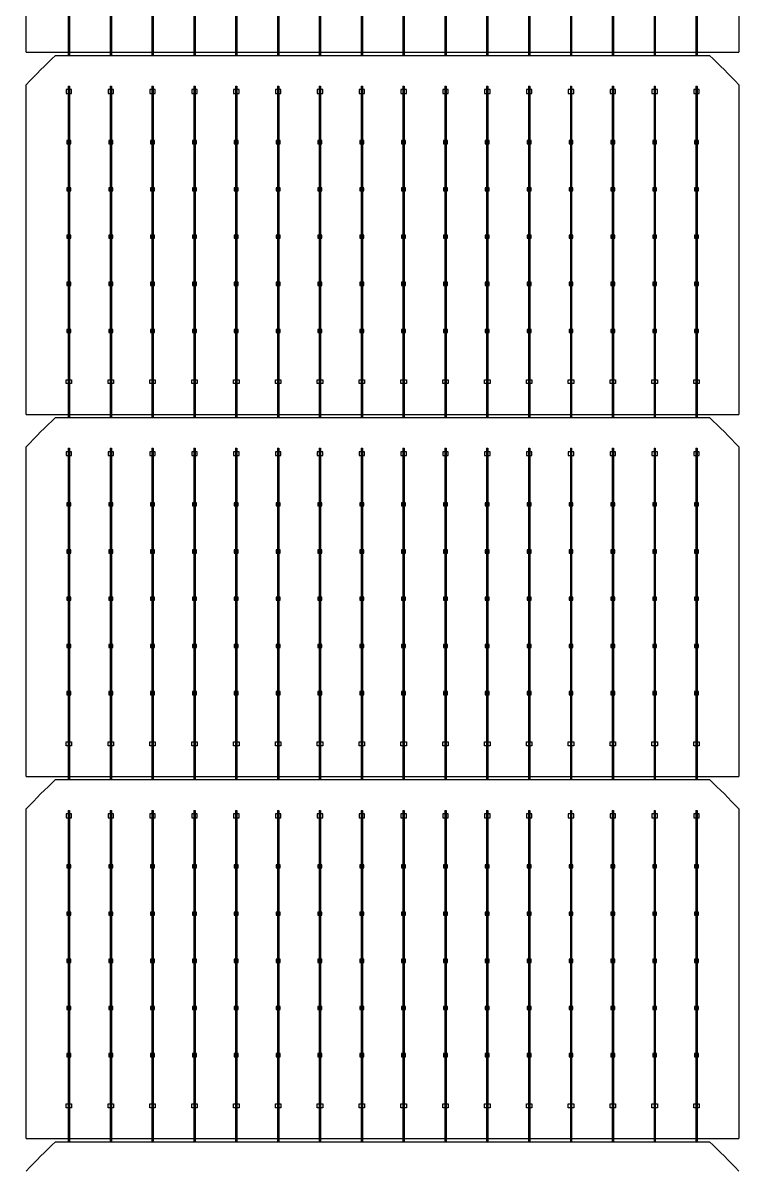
# Model space of a CAD drawing. Header units: millimetres. Extents: x 10297564 to 11610295, y -9287743 to -8409454.
# Drawn here: x 10669964 to 10671439, y -9205814 to -9203458 of the extents above; entities that cross this region are included whole.
import ezdxf

# ---------------------------------------------------------------- set-up
doc = ezdxf.new("R2010")
doc.units = ezdxf.units.MM
doc.header["$LTSCALE"] = 100
doc.layers.add('TEXTLINE', color=1, linetype='Continuous')

# ---------------------------------------------------------------- blocks, each defined once
blk = doc.blocks.new('635W')
for p, q in [((10686473.86, -10025969.14), (10686473.86, -10026053.94)), ((10686474.18, -10025969.14), (10686474.18, -10026053.94)), ((10686484.56, -10025969.14), (10686484.56, -10026053.94)), ((10686484.88, -10025969.14), (10686484.88, -10026053.94)), ((10686495.26, -10025969.14), (10686495.26, -10026053.94)), ((10686495.58, -10025969.14), (10686495.58, -10026053.94)), ((10686505.96, -10025969.14), (10686505.96, -10026053.94)), ((10686506.28, -10025969.14), (10686506.28, -10026053.94)), ((10686516.66, -10025969.14), (10686516.66, -10026053.94)), ((10686516.98, -10025969.14), (10686516.98, -10026053.94)), ((10686527.36, -10025969.14), (10686527.36, -10026053.94)), ((10686527.68, -10025969.14), (10686527.68, -10026053.94)), ((10686538.06, -10025969.14), (10686538.06, -10026053.94)), ((10686538.38, -10025969.14), (10686538.38, -10026053.94)), ((10686548.76, -10025969.14), (10686548.76, -10026053.94)), ((10686549.08, -10025969.14), (10686549.08, -10026053.94)), ((10686559.46, -10025969.14), (10686559.46, -10026053.94)), ((10686559.78, -10025969.14), (10686559.78, -10026053.94)), ((10686570.16, -10025969.14), (10686570.16, -10026053.94)), ((10686570.48, -10025969.14), (10686570.48, -10026053.94)), ((10686580.86, -10025969.14), (10686580.86, -10026053.94)), ((10686581.18, -10025969.14), (10686581.18, -10026053.94)), ((10686591.56, -10025969.14), (10686591.56, -10026053.94)), ((10686591.88, -10025969.14), (10686591.88, -10026053.94)), ((10686602.26, -10025969.14), (10686602.26, -10026053.94)), ((10686602.58, -10025969.14), (10686602.58, -10026053.94)), ((10686612.96, -10025969.14), (10686612.96, -10026053.94)), ((10686613.28, -10025969.14), (10686613.28, -10026053.94)), ((10686623.66, -10025969.14), (10686623.66, -10026053.94)), ((10686623.98, -10025969.14), (10686623.98, -10026053.94)), ((10686634.36, -10025969.14), (10686634.36, -10026053.94)), ((10686634.68, -10025969.14), (10686634.68, -10026053.94)), ((10686463.12, -10026053.14), (10686645.32, -10026053.14)), ((10686473.86, -10026061.81), (10686473.86, -10026146.62)), ((10686474.18, -10026061.81), (10686474.18, -10026146.62)), ((10686484.56, -10026061.81), (10686484.56, -10026146.62)), ((10686484.88, -10026061.81), (10686484.88, -10026146.62)), ((10686495.26, -10026061.81), (10686495.26, -10026146.62)), ((10686495.58, -10026061.81), (10686495.58, -10026146.62)), ((10686505.96, -10026061.81), (10686505.96, -10026146.62)), ((10686506.28, -10026061.81), (10686506.28, -10026146.62)), ((10686516.66, -10026061.81), (10686516.66, -10026146.62)), ((10686516.98, -10026061.81), (10686516.98, -10026146.62)), ((10686527.36, -10026061.81), (10686527.36, -10026146.62)), ((10686527.68, -10026061.81), (10686527.68, -10026146.62)), ((10686538.06, -10026061.81), (10686538.06, -10026146.62)), ((10686538.38, -10026061.81), (10686538.38, -10026146.62)), ((10686548.76, -10026061.81), (10686548.76, -10026146.62)), ((10686549.08, -10026061.81), (10686549.08, -10026146.62)), ((10686559.46, -10026061.81), (10686559.46, -10026146.62)), ((10686559.78, -10026061.81), (10686559.78, -10026146.62)), ((10686570.16, -10026061.81), (10686570.16, -10026146.62)), ((10686570.48, -10026061.81), (10686570.48, -10026146.62)), ((10686580.86, -10026061.81), (10686580.86, -10026146.62)), ((10686581.18, -10026061.81), (10686581.18, -10026146.62)), ((10686591.56, -10026061.81), (10686591.56, -10026146.62)), ((10686591.88, -10026061.81), (10686591.88, -10026146.62)), ((10686602.26, -10026061.81), (10686602.26, -10026146.62)), ((10686602.58, -10026061.81), (10686602.58, -10026146.62)), ((10686612.96, -10026061.81), (10686612.96, -10026146.62)), ((10686613.28, -10026061.81), (10686613.28, -10026146.62)), ((10686623.66, -10026061.81), (10686623.66, -10026146.62)), ((10686623.98, -10026061.81), (10686623.98, -10026146.62)), ((10686634.36, -10026061.81), (10686634.36, -10026146.62)), ((10686634.68, -10026061.81), (10686634.68, -10026146.62)), ((10686463.12, -10026145.81), (10686645.32, -10026145.81)), ((10686473.86, -10026154.49), (10686473.86, -10026239.29)), ((10686474.18, -10026154.49), (10686474.18, -10026239.29)), ((10686484.56, -10026154.49), (10686484.56, -10026239.29)), ((10686484.88, -10026154.49), (10686484.88, -10026239.29)), ((10686495.26, -10026154.49), (10686495.26, -10026239.29)), ((10686495.58, -10026154.49), (10686495.58, -10026239.29)), ((10686505.96, -10026154.49), (10686505.96, -10026239.29)), ((10686506.28, -10026154.49), (10686506.28, -10026239.29)), ((10686516.66, -10026154.49), (10686516.66, -10026239.29)), ((10686516.98, -10026154.49), (10686516.98, -10026239.29)), ((10686527.36, -10026154.49), (10686527.36, -10026239.29)), ((10686527.68, -10026154.49), (10686527.68, -10026239.29)), ((10686538.06, -10026154.49), (10686538.06, -10026239.29)), ((10686538.38, -10026154.49), (10686538.38, -10026239.29)), ((10686548.76, -10026154.49), (10686548.76, -10026239.29)), ((10686549.08, -10026154.49), (10686549.08, -10026239.29)), ((10686559.46, -10026154.49), (10686559.46, -10026239.29)), ((10686559.78, -10026154.49), (10686559.78, -10026239.29)), ((10686570.16, -10026154.49), (10686570.16, -10026239.29)), ((10686570.48, -10026154.49), (10686570.48, -10026239.29)), ((10686580.86, -10026154.49), (10686580.86, -10026239.29)), ((10686581.18, -10026154.49), (10686581.18, -10026239.29)), ((10686591.56, -10026154.49), (10686591.56, -10026239.29)), ((10686591.88, -10026154.49), (10686591.88, -10026239.29)), ((10686602.26, -10026154.49), (10686602.26, -10026239.29)), ((10686602.58, -10026154.49), (10686602.58, -10026239.29)), ((10686612.96, -10026154.49), (10686612.96, -10026239.29)), ((10686613.28, -10026154.49), (10686613.28, -10026239.29)), ((10686623.66, -10026154.49), (10686623.66, -10026239.29)), ((10686623.98, -10026154.49), (10686623.98, -10026239.29)), ((10686634.36, -10026154.49), (10686634.36, -10026239.29)), ((10686634.68, -10026154.49), (10686634.68, -10026239.29)), ((10686463.12, -10026238.49), (10686645.32, -10026238.49)), ((10686473.86, -10026247.16), (10686473.86, -10026331.97)), ((10686474.18, -10026247.16), (10686474.18, -10026331.97)), ((10686484.56, -10026247.16), (10686484.56, -10026331.97)), ((10686484.88, -10026247.16), (10686484.88, -10026331.97)), ((10686495.26, -10026247.16), (10686495.26, -10026331.97)), ((10686495.58, -10026247.16), (10686495.58, -10026331.97)), ((10686505.96, -10026247.16), (10686505.96, -10026331.97)), ((10686506.28, -10026247.16), (10686506.28, -10026331.97)), ((10686516.66, -10026247.16), (10686516.66, -10026331.97)), ((10686516.98, -10026247.16), (10686516.98, -10026331.97)), ((10686527.36, -10026247.16), (10686527.36, -10026331.97)), ((10686527.68, -10026247.16), (10686527.68, -10026331.97)), ((10686538.06, -10026247.16), (10686538.06, -10026331.97)), ((10686538.38, -10026247.16), (10686538.38, -10026331.97)), ((10686548.76, -10026247.16), (10686548.76, -10026331.97)), ((10686549.08, -10026247.16), (10686549.08, -10026331.97)), ((10686559.46, -10026247.16), (10686559.46, -10026331.97)), ((10686559.78, -10026247.16), (10686559.78, -10026331.97)), ((10686570.16, -10026247.16), (10686570.16, -10026331.97)), ((10686570.48, -10026247.16), (10686570.48, -10026331.97)), ((10686580.86, -10026247.16), (10686580.86, -10026331.97)), ((10686581.18, -10026247.16), (10686581.18, -10026331.97)), ((10686591.56, -10026247.16), (10686591.56, -10026331.97)), ((10686591.88, -10026247.16), (10686591.88, -10026331.97)), ((10686602.26, -10026247.16), (10686602.26, -10026331.97)), ((10686602.58, -10026247.16), (10686602.58, -10026331.97)), ((10686612.96, -10026247.16), (10686612.96, -10026331.97)), ((10686613.28, -10026247.16), (10686613.28, -10026331.97)), ((10686623.66, -10026247.16), (10686623.66, -10026331.97)), ((10686623.98, -10026247.16), (10686623.98, -10026331.97)), ((10686634.36, -10026247.16), (10686634.36, -10026331.97)), ((10686634.68, -10026247.16), (10686634.68, -10026331.97)), ((10686463.12, -10026331.16), (10686645.32, -10026331.16))]:
    blk.add_line(p, q)
for points in [[(10686463.12, -10026053.14), (10686463.12, -10025968.77)], [(10686645.32, -10025968.77), (10686645.32, -10026053.14)], [(10686470.63, -10026053.94), (10686637.82, -10026053.94)], [(10686463.12, -10026145.81), (10686463.12, -10026061.44)], [(10686473.86, -10026061.81), (10686474.18, -10026061.81)], [(10686484.56, -10026061.81), (10686484.88, -10026061.81)], [(10686495.26, -10026061.81), (10686495.58, -10026061.81)], [(10686505.96, -10026061.81), (10686506.28, -10026061.81)], [(10686516.66, -10026061.81), (10686516.98, -10026061.81)], [(10686527.36, -10026061.81), (10686527.68, -10026061.81)], [(10686538.06, -10026061.81), (10686538.38, -10026061.81)], [(10686548.76, -10026061.81), (10686549.08, -10026061.81)], [(10686559.46, -10026061.81), (10686559.78, -10026061.81)], [(10686570.16, -10026061.81), (10686570.48, -10026061.81)], [(10686580.86, -10026061.81), (10686581.18, -10026061.81)], [(10686591.56, -10026061.81), (10686591.88, -10026061.81)], [(10686602.26, -10026061.81), (10686602.58, -10026061.81)], [(10686612.96, -10026061.81), (10686613.28, -10026061.81)], [(10686623.66, -10026061.81), (10686623.98, -10026061.81)], [(10686634.36, -10026061.81), (10686634.68, -10026061.81)], [(10686645.32, -10026061.44), (10686645.32, -10026145.81)], [(10686470.63, -10026146.61), (10686637.82, -10026146.61)], [(10686463.12, -10026238.49), (10686463.12, -10026154.12)], [(10686473.86, -10026154.49), (10686474.18, -10026154.49)], [(10686484.56, -10026154.49), (10686484.88, -10026154.49)], [(10686495.26, -10026154.49), (10686495.58, -10026154.49)], [(10686505.96, -10026154.49), (10686506.28, -10026154.49)], [(10686516.66, -10026154.49), (10686516.98, -10026154.49)], [(10686527.36, -10026154.49), (10686527.68, -10026154.49)], [(10686538.06, -10026154.49), (10686538.38, -10026154.49)], [(10686548.76, -10026154.49), (10686549.08, -10026154.49)], [(10686559.46, -10026154.49), (10686559.78, -10026154.49)], [(10686570.16, -10026154.49), (10686570.48, -10026154.49)], [(10686580.86, -10026154.49), (10686581.18, -10026154.49)], [(10686591.56, -10026154.49), (10686591.88, -10026154.49)], [(10686602.26, -10026154.49), (10686602.58, -10026154.49)], [(10686612.96, -10026154.49), (10686613.28, -10026154.49)], [(10686623.66, -10026154.49), (10686623.98, -10026154.49)], [(10686634.36, -10026154.49), (10686634.68, -10026154.49)], [(10686645.32, -10026154.12), (10686645.32, -10026238.49)], [(10686470.63, -10026239.29), (10686637.82, -10026239.29)], [(10686463.12, -10026331.16), (10686463.12, -10026246.79)], [(10686473.86, -10026247.16), (10686474.18, -10026247.16)], [(10686484.56, -10026247.16), (10686484.88, -10026247.16)], [(10686495.26, -10026247.16), (10686495.58, -10026247.16)], [(10686505.96, -10026247.16), (10686506.28, -10026247.16)], [(10686516.66, -10026247.16), (10686516.98, -10026247.16)], [(10686527.36, -10026247.16), (10686527.68, -10026247.16)], [(10686538.06, -10026247.16), (10686538.38, -10026247.16)], [(10686548.76, -10026247.16), (10686549.08, -10026247.16)], [(10686559.46, -10026247.16), (10686559.78, -10026247.16)], [(10686570.16, -10026247.16), (10686570.48, -10026247.16)], [(10686580.86, -10026247.16), (10686581.18, -10026247.16)], [(10686591.56, -10026247.16), (10686591.88, -10026247.16)], [(10686602.26, -10026247.16), (10686602.58, -10026247.16)], [(10686612.96, -10026247.16), (10686613.28, -10026247.16)], [(10686623.66, -10026247.16), (10686623.98, -10026247.16)], [(10686634.36, -10026247.16), (10686634.68, -10026247.16)], [(10686645.32, -10026246.79), (10686645.32, -10026331.16)], [(10686470.63, -10026331.96), (10686637.82, -10026331.96)]]:
    blk.add_lwpolyline(points)
for points in [[(10686474.72, -10026063.68), (10686474.72, -10026062.68), (10686473.32, -10026062.68), (10686473.32, -10026063.68)], [(10686485.42, -10026063.68), (10686485.42, -10026062.68), (10686484.02, -10026062.68), (10686484.02, -10026063.68)], [(10686496.12, -10026063.68), (10686496.12, -10026062.68), (10686494.72, -10026062.68), (10686494.72, -10026063.68)], [(10686506.82, -10026063.68), (10686506.82, -10026062.68), (10686505.42, -10026062.68), (10686505.42, -10026063.68)], [(10686517.52, -10026063.68), (10686517.52, -10026062.68), (10686516.12, -10026062.68), (10686516.12, -10026063.68)], [(10686528.22, -10026063.68), (10686528.22, -10026062.68), (10686526.82, -10026062.68), (10686526.82, -10026063.68)], [(10686538.92, -10026063.68), (10686538.92, -10026062.68), (10686537.52, -10026062.68), (10686537.52, -10026063.68)], [(10686549.62, -10026063.68), (10686549.62, -10026062.68), (10686548.22, -10026062.68), (10686548.22, -10026063.68)], [(10686560.32, -10026063.68), (10686560.32, -10026062.68), (10686558.92, -10026062.68), (10686558.92, -10026063.68)], [(10686571.02, -10026063.68), (10686571.02, -10026062.68), (10686569.62, -10026062.68), (10686569.62, -10026063.68)], [(10686581.72, -10026063.68), (10686581.72, -10026062.68), (10686580.32, -10026062.68), (10686580.32, -10026063.68)], [(10686592.42, -10026063.68), (10686592.42, -10026062.68), (10686591.02, -10026062.68), (10686591.02, -10026063.68)], [(10686603.12, -10026063.68), (10686603.12, -10026062.68), (10686601.72, -10026062.68), (10686601.72, -10026063.68)], [(10686613.82, -10026063.68), (10686613.82, -10026062.68), (10686612.42, -10026062.68), (10686612.42, -10026063.68)], [(10686624.52, -10026063.68), (10686624.52, -10026062.68), (10686623.12, -10026062.68), (10686623.12, -10026063.68)], [(10686635.22, -10026063.68), (10686635.22, -10026062.68), (10686633.82, -10026062.68), (10686633.82, -10026063.68)], [(10686473.52, -10026076.55), (10686474.52, -10026076.55), (10686474.52, -10026075.75), (10686473.52, -10026075.75)], [(10686484.22, -10026076.55), (10686485.22, -10026076.55), (10686485.22, -10026075.75), (10686484.22, -10026075.75)], [(10686494.92, -10026076.55), (10686495.92, -10026076.55), (10686495.92, -10026075.75), (10686494.92, -10026075.75)], [(10686505.62, -10026076.55), (10686506.62, -10026076.55), (10686506.62, -10026075.75), (10686505.62, -10026075.75)], [(10686516.32, -10026076.55), (10686517.32, -10026076.55), (10686517.32, -10026075.75), (10686516.32, -10026075.75)], [(10686527.02, -10026076.55), (10686528.02, -10026076.55), (10686528.02, -10026075.75), (10686527.02, -10026075.75)], [(10686537.72, -10026076.55), (10686538.72, -10026076.55), (10686538.72, -10026075.75), (10686537.72, -10026075.75)], [(10686548.42, -10026076.55), (10686549.42, -10026076.55), (10686549.42, -10026075.75), (10686548.42, -10026075.75)], [(10686559.12, -10026076.55), (10686560.12, -10026076.55), (10686560.12, -10026075.75), (10686559.12, -10026075.75)], [(10686569.82, -10026076.55), (10686570.82, -10026076.55), (10686570.82, -10026075.75), (10686569.82, -10026075.75)], [(10686580.52, -10026076.55), (10686581.52, -10026076.55), (10686581.52, -10026075.75), (10686580.52, -10026075.75)], [(10686591.22, -10026076.55), (10686592.22, -10026076.55), (10686592.22, -10026075.75), (10686591.22, -10026075.75)], [(10686601.92, -10026076.55), (10686602.92, -10026076.55), (10686602.92, -10026075.75), (10686601.92, -10026075.75)], [(10686612.62, -10026076.55), (10686613.62, -10026076.55), (10686613.62, -10026075.75), (10686612.62, -10026075.75)], [(10686623.32, -10026076.55), (10686624.32, -10026076.55), (10686624.32, -10026075.75), (10686623.32, -10026075.75)], [(10686634.02, -10026076.55), (10686635.02, -10026076.55), (10686635.02, -10026075.75), (10686634.02, -10026075.75)], [(10686473.52, -10026088.63), (10686474.52, -10026088.63), (10686474.52, -10026087.83), (10686473.52, -10026087.83)], [(10686484.22, -10026088.63), (10686485.22, -10026088.63), (10686485.22, -10026087.83), (10686484.22, -10026087.83)], [(10686494.92, -10026088.63), (10686495.92, -10026088.63), (10686495.92, -10026087.83), (10686494.92, -10026087.83)], [(10686505.62, -10026088.63), (10686506.62, -10026088.63), (10686506.62, -10026087.83), (10686505.62, -10026087.83)], [(10686516.32, -10026088.63), (10686517.32, -10026088.63), (10686517.32, -10026087.83), (10686516.32, -10026087.83)], [(10686527.02, -10026088.63), (10686528.02, -10026088.63), (10686528.02, -10026087.83), (10686527.02, -10026087.83)], [(10686537.72, -10026088.63), (10686538.72, -10026088.63), (10686538.72, -10026087.83), (10686537.72, -10026087.83)], [(10686548.42, -10026088.63), (10686549.42, -10026088.63), (10686549.42, -10026087.83), (10686548.42, -10026087.83)], [(10686559.12, -10026088.63), (10686560.12, -10026088.63), (10686560.12, -10026087.83), (10686559.12, -10026087.83)], [(10686569.82, -10026088.63), (10686570.82, -10026088.63), (10686570.82, -10026087.83), (10686569.82, -10026087.83)], [(10686580.52, -10026088.63), (10686581.52, -10026088.63), (10686581.52, -10026087.83), (10686580.52, -10026087.83)], [(10686591.22, -10026088.63), (10686592.22, -10026088.63), (10686592.22, -10026087.83), (10686591.22, -10026087.83)], [(10686601.92, -10026088.63), (10686602.92, -10026088.63), (10686602.92, -10026087.83), (10686601.92, -10026087.83)], [(10686612.62, -10026088.63), (10686613.62, -10026088.63), (10686613.62, -10026087.83), (10686612.62, -10026087.83)], [(10686623.32, -10026088.63), (10686624.32, -10026088.63), (10686624.32, -10026087.83), (10686623.32, -10026087.83)], [(10686634.02, -10026088.63), (10686635.02, -10026088.63), (10686635.02, -10026087.83), (10686634.02, -10026087.83)], [(10686473.52, -10026100.71), (10686474.52, -10026100.71), (10686474.52, -10026099.91), (10686473.52, -10026099.91)], [(10686484.22, -10026100.71), (10686485.22, -10026100.71), (10686485.22, -10026099.91), (10686484.22, -10026099.91)], [(10686494.92, -10026100.71), (10686495.92, -10026100.71), (10686495.92, -10026099.91), (10686494.92, -10026099.91)], [(10686505.62, -10026100.71), (10686506.62, -10026100.71), (10686506.62, -10026099.91), (10686505.62, -10026099.91)], [(10686516.32, -10026100.71), (10686517.32, -10026100.71), (10686517.32, -10026099.91), (10686516.32, -10026099.91)], [(10686527.02, -10026100.71), (10686528.02, -10026100.71), (10686528.02, -10026099.91), (10686527.02, -10026099.91)], [(10686537.72, -10026100.71), (10686538.72, -10026100.71), (10686538.72, -10026099.91), (10686537.72, -10026099.91)], [(10686548.42, -10026100.71), (10686549.42, -10026100.71), (10686549.42, -10026099.91), (10686548.42, -10026099.91)], [(10686559.12, -10026100.71), (10686560.12, -10026100.71), (10686560.12, -10026099.91), (10686559.12, -10026099.91)], [(10686569.82, -10026100.71), (10686570.82, -10026100.71), (10686570.82, -10026099.91), (10686569.82, -10026099.91)], [(10686580.52, -10026100.71), (10686581.52, -10026100.71), (10686581.52, -10026099.91), (10686580.52, -10026099.91)], [(10686591.22, -10026100.71), (10686592.22, -10026100.71), (10686592.22, -10026099.91), (10686591.22, -10026099.91)], [(10686601.92, -10026100.71), (10686602.92, -10026100.71), (10686602.92, -10026099.91), (10686601.92, -10026099.91)], [(10686612.62, -10026100.71), (10686613.62, -10026100.71), (10686613.62, -10026099.91), (10686612.62, -10026099.91)], [(10686623.32, -10026100.71), (10686624.32, -10026100.71), (10686624.32, -10026099.91), (10686623.32, -10026099.91)], [(10686634.02, -10026100.71), (10686635.02, -10026100.71), (10686635.02, -10026099.91), (10686634.02, -10026099.91)], [(10686473.52, -10026112.79), (10686474.52, -10026112.79), (10686474.52, -10026111.99), (10686473.52, -10026111.99)], [(10686484.22, -10026112.79), (10686485.22, -10026112.79), (10686485.22, -10026111.99), (10686484.22, -10026111.99)], [(10686494.92, -10026112.79), (10686495.92, -10026112.79), (10686495.92, -10026111.99), (10686494.92, -10026111.99)], [(10686505.62, -10026112.79), (10686506.62, -10026112.79), (10686506.62, -10026111.99), (10686505.62, -10026111.99)], [(10686516.32, -10026112.79), (10686517.32, -10026112.79), (10686517.32, -10026111.99), (10686516.32, -10026111.99)], [(10686527.02, -10026112.79), (10686528.02, -10026112.79), (10686528.02, -10026111.99), (10686527.02, -10026111.99)], [(10686537.72, -10026112.79), (10686538.72, -10026112.79), (10686538.72, -10026111.99), (10686537.72, -10026111.99)], [(10686548.42, -10026112.79), (10686549.42, -10026112.79), (10686549.42, -10026111.99), (10686548.42, -10026111.99)], [(10686559.12, -10026112.79), (10686560.12, -10026112.79), (10686560.12, -10026111.99), (10686559.12, -10026111.99)], [(10686569.82, -10026112.79), (10686570.82, -10026112.79), (10686570.82, -10026111.99), (10686569.82, -10026111.99)], [(10686580.52, -10026112.79), (10686581.52, -10026112.79), (10686581.52, -10026111.99), (10686580.52, -10026111.99)], [(10686591.22, -10026112.79), (10686592.22, -10026112.79), (10686592.22, -10026111.99), (10686591.22, -10026111.99)], [(10686601.92, -10026112.79), (10686602.92, -10026112.79), (10686602.92, -10026111.99), (10686601.92, -10026111.99)], [(10686612.62, -10026112.79), (10686613.62, -10026112.79), (10686613.62, -10026111.99), (10686612.62, -10026111.99)], [(10686623.32, -10026112.79), (10686624.32, -10026112.79), (10686624.32, -10026111.99), (10686623.32, -10026111.99)], [(10686634.02, -10026112.79), (10686635.02, -10026112.79), (10686635.02, -10026111.99), (10686634.02, -10026111.99)], [(10686473.52, -10026124.87), (10686474.52, -10026124.87), (10686474.52, -10026124.07), (10686473.52, -10026124.07)], [(10686484.22, -10026124.87), (10686485.22, -10026124.87), (10686485.22, -10026124.07), (10686484.22, -10026124.07)], [(10686494.92, -10026124.87), (10686495.92, -10026124.87), (10686495.92, -10026124.07), (10686494.92, -10026124.07)], [(10686505.62, -10026124.87), (10686506.62, -10026124.87), (10686506.62, -10026124.07), (10686505.62, -10026124.07)], [(10686516.32, -10026124.87), (10686517.32, -10026124.87), (10686517.32, -10026124.07), (10686516.32, -10026124.07)], [(10686527.02, -10026124.87), (10686528.02, -10026124.87), (10686528.02, -10026124.07), (10686527.02, -10026124.07)], [(10686537.72, -10026124.87), (10686538.72, -10026124.87), (10686538.72, -10026124.07), (10686537.72, -10026124.07)], [(10686548.42, -10026124.87), (10686549.42, -10026124.87), (10686549.42, -10026124.07), (10686548.42, -10026124.07)], [(10686559.12, -10026124.87), (10686560.12, -10026124.87), (10686560.12, -10026124.07), (10686559.12, -10026124.07)], [(10686569.82, -10026124.87), (10686570.82, -10026124.87), (10686570.82, -10026124.07), (10686569.82, -10026124.07)], [(10686580.52, -10026124.87), (10686581.52, -10026124.87), (10686581.52, -10026124.07), (10686580.52, -10026124.07)], [(10686591.22, -10026124.87), (10686592.22, -10026124.87), (10686592.22, -10026124.07), (10686591.22, -10026124.07)], [(10686601.92, -10026124.87), (10686602.92, -10026124.87), (10686602.92, -10026124.07), (10686601.92, -10026124.07)], [(10686612.62, -10026124.87), (10686613.62, -10026124.87), (10686613.62, -10026124.07), (10686612.62, -10026124.07)], [(10686623.32, -10026124.87), (10686624.32, -10026124.87), (10686624.32, -10026124.07), (10686623.32, -10026124.07)], [(10686634.02, -10026124.87), (10686635.02, -10026124.87), (10686635.02, -10026124.07), (10686634.02, -10026124.07)], [(10686474.72, -10026136.94), (10686474.72, -10026137.94), (10686473.32, -10026137.94), (10686473.32, -10026136.94)], [(10686485.42, -10026136.94), (10686485.42, -10026137.94), (10686484.02, -10026137.94), (10686484.02, -10026136.94)], [(10686496.12, -10026136.94), (10686496.12, -10026137.94), (10686494.72, -10026137.94), (10686494.72, -10026136.94)], [(10686506.82, -10026136.94), (10686506.82, -10026137.94), (10686505.42, -10026137.94), (10686505.42, -10026136.94)], [(10686517.52, -10026136.94), (10686517.52, -10026137.94), (10686516.12, -10026137.94), (10686516.12, -10026136.94)], [(10686528.22, -10026136.94), (10686528.22, -10026137.94), (10686526.82, -10026137.94), (10686526.82, -10026136.94)], [(10686538.92, -10026136.94), (10686538.92, -10026137.94), (10686537.52, -10026137.94), (10686537.52, -10026136.94)], [(10686549.62, -10026136.94), (10686549.62, -10026137.94), (10686548.22, -10026137.94), (10686548.22, -10026136.94)], [(10686560.32, -10026136.94), (10686560.32, -10026137.94), (10686558.92, -10026137.94), (10686558.92, -10026136.94)], [(10686571.02, -10026136.94), (10686571.02, -10026137.94), (10686569.62, -10026137.94), (10686569.62, -10026136.94)], [(10686581.72, -10026136.94), (10686581.72, -10026137.94), (10686580.32, -10026137.94), (10686580.32, -10026136.94)], [(10686592.42, -10026136.94), (10686592.42, -10026137.94), (10686591.02, -10026137.94), (10686591.02, -10026136.94)], [(10686603.12, -10026136.94), (10686603.12, -10026137.94), (10686601.72, -10026137.94), (10686601.72, -10026136.94)], [(10686613.82, -10026136.94), (10686613.82, -10026137.94), (10686612.42, -10026137.94), (10686612.42, -10026136.94)], [(10686624.52, -10026136.94), (10686624.52, -10026137.94), (10686623.12, -10026137.94), (10686623.12, -10026136.94)], [(10686635.22, -10026136.94), (10686635.22, -10026137.94), (10686633.82, -10026137.94), (10686633.82, -10026136.94)], [(10686474.72, -10026156.36), (10686474.72, -10026155.36), (10686473.32, -10026155.36), (10686473.32, -10026156.36)], [(10686485.42, -10026156.36), (10686485.42, -10026155.36), (10686484.02, -10026155.36), (10686484.02, -10026156.36)], [(10686496.12, -10026156.36), (10686496.12, -10026155.36), (10686494.72, -10026155.36), (10686494.72, -10026156.36)], [(10686506.82, -10026156.36), (10686506.82, -10026155.36), (10686505.42, -10026155.36), (10686505.42, -10026156.36)], [(10686517.52, -10026156.36), (10686517.52, -10026155.36), (10686516.12, -10026155.36), (10686516.12, -10026156.36)], [(10686528.22, -10026156.36), (10686528.22, -10026155.36), (10686526.82, -10026155.36), (10686526.82, -10026156.36)], [(10686538.92, -10026156.36), (10686538.92, -10026155.36), (10686537.52, -10026155.36), (10686537.52, -10026156.36)], [(10686549.62, -10026156.36), (10686549.62, -10026155.36), (10686548.22, -10026155.36), (10686548.22, -10026156.36)], [(10686560.32, -10026156.36), (10686560.32, -10026155.36), (10686558.92, -10026155.36), (10686558.92, -10026156.36)], [(10686571.02, -10026156.36), (10686571.02, -10026155.36), (10686569.62, -10026155.36), (10686569.62, -10026156.36)], [(10686581.72, -10026156.36), (10686581.72, -10026155.36), (10686580.32, -10026155.36), (10686580.32, -10026156.36)], [(10686592.42, -10026156.36), (10686592.42, -10026155.36), (10686591.02, -10026155.36), (10686591.02, -10026156.36)], [(10686603.12, -10026156.36), (10686603.12, -10026155.36), (10686601.72, -10026155.36), (10686601.72, -10026156.36)], [(10686613.82, -10026156.36), (10686613.82, -10026155.36), (10686612.42, -10026155.36), (10686612.42, -10026156.36)], [(10686624.52, -10026156.36), (10686624.52, -10026155.36), (10686623.12, -10026155.36), (10686623.12, -10026156.36)], [(10686635.22, -10026156.36), (10686635.22, -10026155.36), (10686633.82, -10026155.36), (10686633.82, -10026156.36)], [(10686473.52, -10026169.23), (10686474.52, -10026169.23), (10686474.52, -10026168.43), (10686473.52, -10026168.43)], [(10686484.22, -10026169.23), (10686485.22, -10026169.23), (10686485.22, -10026168.43), (10686484.22, -10026168.43)], [(10686494.92, -10026169.23), (10686495.92, -10026169.23), (10686495.92, -10026168.43), (10686494.92, -10026168.43)], [(10686505.62, -10026169.23), (10686506.62, -10026169.23), (10686506.62, -10026168.43), (10686505.62, -10026168.43)], [(10686516.32, -10026169.23), (10686517.32, -10026169.23), (10686517.32, -10026168.43), (10686516.32, -10026168.43)], [(10686527.02, -10026169.23), (10686528.02, -10026169.23), (10686528.02, -10026168.43), (10686527.02, -10026168.43)], [(10686537.72, -10026169.23), (10686538.72, -10026169.23), (10686538.72, -10026168.43), (10686537.72, -10026168.43)], [(10686548.42, -10026169.23), (10686549.42, -10026169.23), (10686549.42, -10026168.43), (10686548.42, -10026168.43)], [(10686559.12, -10026169.23), (10686560.12, -10026169.23), (10686560.12, -10026168.43), (10686559.12, -10026168.43)], [(10686569.82, -10026169.23), (10686570.82, -10026169.23), (10686570.82, -10026168.43), (10686569.82, -10026168.43)], [(10686580.52, -10026169.23), (10686581.52, -10026169.23), (10686581.52, -10026168.43), (10686580.52, -10026168.43)], [(10686591.22, -10026169.23), (10686592.22, -10026169.23), (10686592.22, -10026168.43), (10686591.22, -10026168.43)], [(10686601.92, -10026169.23), (10686602.92, -10026169.23), (10686602.92, -10026168.43), (10686601.92, -10026168.43)], [(10686612.62, -10026169.23), (10686613.62, -10026169.23), (10686613.62, -10026168.43), (10686612.62, -10026168.43)], [(10686623.32, -10026169.23), (10686624.32, -10026169.23), (10686624.32, -10026168.43), (10686623.32, -10026168.43)], [(10686634.02, -10026169.23), (10686635.02, -10026169.23), (10686635.02, -10026168.43), (10686634.02, -10026168.43)], [(10686473.52, -10026181.31), (10686474.52, -10026181.31), (10686474.52, -10026180.51), (10686473.52, -10026180.51)], [(10686484.22, -10026181.31), (10686485.22, -10026181.31), (10686485.22, -10026180.51), (10686484.22, -10026180.51)], [(10686494.92, -10026181.31), (10686495.92, -10026181.31), (10686495.92, -10026180.51), (10686494.92, -10026180.51)], [(10686505.62, -10026181.31), (10686506.62, -10026181.31), (10686506.62, -10026180.51), (10686505.62, -10026180.51)], [(10686516.32, -10026181.31), (10686517.32, -10026181.31), (10686517.32, -10026180.51), (10686516.32, -10026180.51)], [(10686527.02, -10026181.31), (10686528.02, -10026181.31), (10686528.02, -10026180.51), (10686527.02, -10026180.51)], [(10686537.72, -10026181.31), (10686538.72, -10026181.31), (10686538.72, -10026180.51), (10686537.72, -10026180.51)], [(10686548.42, -10026181.31), (10686549.42, -10026181.31), (10686549.42, -10026180.51), (10686548.42, -10026180.51)], [(10686559.12, -10026181.31), (10686560.12, -10026181.31), (10686560.12, -10026180.51), (10686559.12, -10026180.51)], [(10686569.82, -10026181.31), (10686570.82, -10026181.31), (10686570.82, -10026180.51), (10686569.82, -10026180.51)], [(10686580.52, -10026181.31), (10686581.52, -10026181.31), (10686581.52, -10026180.51), (10686580.52, -10026180.51)], [(10686591.22, -10026181.31), (10686592.22, -10026181.31), (10686592.22, -10026180.51), (10686591.22, -10026180.51)], [(10686601.92, -10026181.31), (10686602.92, -10026181.31), (10686602.92, -10026180.51), (10686601.92, -10026180.51)], [(10686612.62, -10026181.31), (10686613.62, -10026181.31), (10686613.62, -10026180.51), (10686612.62, -10026180.51)], [(10686623.32, -10026181.31), (10686624.32, -10026181.31), (10686624.32, -10026180.51), (10686623.32, -10026180.51)], [(10686634.02, -10026181.31), (10686635.02, -10026181.31), (10686635.02, -10026180.51), (10686634.02, -10026180.51)], [(10686473.52, -10026193.39), (10686474.52, -10026193.39), (10686474.52, -10026192.59), (10686473.52, -10026192.59)], [(10686484.22, -10026193.39), (10686485.22, -10026193.39), (10686485.22, -10026192.59), (10686484.22, -10026192.59)], [(10686494.92, -10026193.39), (10686495.92, -10026193.39), (10686495.92, -10026192.59), (10686494.92, -10026192.59)], [(10686505.62, -10026193.39), (10686506.62, -10026193.39), (10686506.62, -10026192.59), (10686505.62, -10026192.59)], [(10686516.32, -10026193.39), (10686517.32, -10026193.39), (10686517.32, -10026192.59), (10686516.32, -10026192.59)], [(10686527.02, -10026193.39), (10686528.02, -10026193.39), (10686528.02, -10026192.59), (10686527.02, -10026192.59)], [(10686537.72, -10026193.39), (10686538.72, -10026193.39), (10686538.72, -10026192.59), (10686537.72, -10026192.59)], [(10686548.42, -10026193.39), (10686549.42, -10026193.39), (10686549.42, -10026192.59), (10686548.42, -10026192.59)], [(10686559.12, -10026193.39), (10686560.12, -10026193.39), (10686560.12, -10026192.59), (10686559.12, -10026192.59)], [(10686569.82, -10026193.39), (10686570.82, -10026193.39), (10686570.82, -10026192.59), (10686569.82, -10026192.59)], [(10686580.52, -10026193.39), (10686581.52, -10026193.39), (10686581.52, -10026192.59), (10686580.52, -10026192.59)], [(10686591.22, -10026193.39), (10686592.22, -10026193.39), (10686592.22, -10026192.59), (10686591.22, -10026192.59)], [(10686601.92, -10026193.39), (10686602.92, -10026193.39), (10686602.92, -10026192.59), (10686601.92, -10026192.59)], [(10686612.62, -10026193.39), (10686613.62, -10026193.39), (10686613.62, -10026192.59), (10686612.62, -10026192.59)], [(10686623.32, -10026193.39), (10686624.32, -10026193.39), (10686624.32, -10026192.59), (10686623.32, -10026192.59)], [(10686634.02, -10026193.39), (10686635.02, -10026193.39), (10686635.02, -10026192.59), (10686634.02, -10026192.59)], [(10686473.52, -10026205.47), (10686474.52, -10026205.47), (10686474.52, -10026204.67), (10686473.52, -10026204.67)], [(10686484.22, -10026205.47), (10686485.22, -10026205.47), (10686485.22, -10026204.67), (10686484.22, -10026204.67)], [(10686494.92, -10026205.47), (10686495.92, -10026205.47), (10686495.92, -10026204.67), (10686494.92, -10026204.67)], [(10686505.62, -10026205.47), (10686506.62, -10026205.47), (10686506.62, -10026204.67), (10686505.62, -10026204.67)], [(10686516.32, -10026205.47), (10686517.32, -10026205.47), (10686517.32, -10026204.67), (10686516.32, -10026204.67)], [(10686527.02, -10026205.47), (10686528.02, -10026205.47), (10686528.02, -10026204.67), (10686527.02, -10026204.67)], [(10686537.72, -10026205.47), (10686538.72, -10026205.47), (10686538.72, -10026204.67), (10686537.72, -10026204.67)], [(10686548.42, -10026205.47), (10686549.42, -10026205.47), (10686549.42, -10026204.67), (10686548.42, -10026204.67)], [(10686559.12, -10026205.47), (10686560.12, -10026205.47), (10686560.12, -10026204.67), (10686559.12, -10026204.67)], [(10686569.82, -10026205.47), (10686570.82, -10026205.47), (10686570.82, -10026204.67), (10686569.82, -10026204.67)], [(10686580.52, -10026205.47), (10686581.52, -10026205.47), (10686581.52, -10026204.67), (10686580.52, -10026204.67)], [(10686591.22, -10026205.47), (10686592.22, -10026205.47), (10686592.22, -10026204.67), (10686591.22, -10026204.67)], [(10686601.92, -10026205.47), (10686602.92, -10026205.47), (10686602.92, -10026204.67), (10686601.92, -10026204.67)], [(10686612.62, -10026205.47), (10686613.62, -10026205.47), (10686613.62, -10026204.67), (10686612.62, -10026204.67)], [(10686623.32, -10026205.47), (10686624.32, -10026205.47), (10686624.32, -10026204.67), (10686623.32, -10026204.67)], [(10686634.02, -10026205.47), (10686635.02, -10026205.47), (10686635.02, -10026204.67), (10686634.02, -10026204.67)], [(10686473.52, -10026217.55), (10686474.52, -10026217.55), (10686474.52, -10026216.75), (10686473.52, -10026216.75)], [(10686484.22, -10026217.55), (10686485.22, -10026217.55), (10686485.22, -10026216.75), (10686484.22, -10026216.75)], [(10686494.92, -10026217.55), (10686495.92, -10026217.55), (10686495.92, -10026216.75), (10686494.92, -10026216.75)], [(10686505.62, -10026217.55), (10686506.62, -10026217.55), (10686506.62, -10026216.75), (10686505.62, -10026216.75)], [(10686516.32, -10026217.55), (10686517.32, -10026217.55), (10686517.32, -10026216.75), (10686516.32, -10026216.75)], [(10686527.02, -10026217.55), (10686528.02, -10026217.55), (10686528.02, -10026216.75), (10686527.02, -10026216.75)], [(10686537.72, -10026217.55), (10686538.72, -10026217.55), (10686538.72, -10026216.75), (10686537.72, -10026216.75)], [(10686548.42, -10026217.55), (10686549.42, -10026217.55), (10686549.42, -10026216.75), (10686548.42, -10026216.75)], [(10686559.12, -10026217.55), (10686560.12, -10026217.55), (10686560.12, -10026216.75), (10686559.12, -10026216.75)], [(10686569.82, -10026217.55), (10686570.82, -10026217.55), (10686570.82, -10026216.75), (10686569.82, -10026216.75)], [(10686580.52, -10026217.55), (10686581.52, -10026217.55), (10686581.52, -10026216.75), (10686580.52, -10026216.75)], [(10686591.22, -10026217.55), (10686592.22, -10026217.55), (10686592.22, -10026216.75), (10686591.22, -10026216.75)], [(10686601.92, -10026217.55), (10686602.92, -10026217.55), (10686602.92, -10026216.75), (10686601.92, -10026216.75)], [(10686612.62, -10026217.55), (10686613.62, -10026217.55), (10686613.62, -10026216.75), (10686612.62, -10026216.75)], [(10686623.32, -10026217.55), (10686624.32, -10026217.55), (10686624.32, -10026216.75), (10686623.32, -10026216.75)], [(10686634.02, -10026217.55), (10686635.02, -10026217.55), (10686635.02, -10026216.75), (10686634.02, -10026216.75)], [(10686474.72, -10026229.62), (10686474.72, -10026230.62), (10686473.32, -10026230.62), (10686473.32, -10026229.62)], [(10686485.42, -10026229.62), (10686485.42, -10026230.62), (10686484.02, -10026230.62), (10686484.02, -10026229.62)], [(10686496.12, -10026229.62), (10686496.12, -10026230.62), (10686494.72, -10026230.62), (10686494.72, -10026229.62)], [(10686506.82, -10026229.62), (10686506.82, -10026230.62), (10686505.42, -10026230.62), (10686505.42, -10026229.62)], [(10686517.52, -10026229.62), (10686517.52, -10026230.62), (10686516.12, -10026230.62), (10686516.12, -10026229.62)], [(10686528.22, -10026229.62), (10686528.22, -10026230.62), (10686526.82, -10026230.62), (10686526.82, -10026229.62)], [(10686538.92, -10026229.62), (10686538.92, -10026230.62), (10686537.52, -10026230.62), (10686537.52, -10026229.62)], [(10686549.62, -10026229.62), (10686549.62, -10026230.62), (10686548.22, -10026230.62), (10686548.22, -10026229.62)], [(10686560.32, -10026229.62), (10686560.32, -10026230.62), (10686558.92, -10026230.62), (10686558.92, -10026229.62)], [(10686571.02, -10026229.62), (10686571.02, -10026230.62), (10686569.62, -10026230.62), (10686569.62, -10026229.62)], [(10686581.72, -10026229.62), (10686581.72, -10026230.62), (10686580.32, -10026230.62), (10686580.32, -10026229.62)], [(10686592.42, -10026229.62), (10686592.42, -10026230.62), (10686591.02, -10026230.62), (10686591.02, -10026229.62)], [(10686603.12, -10026229.62), (10686603.12, -10026230.62), (10686601.72, -10026230.62), (10686601.72, -10026229.62)], [(10686613.82, -10026229.62), (10686613.82, -10026230.62), (10686612.42, -10026230.62), (10686612.42, -10026229.62)], [(10686624.52, -10026229.62), (10686624.52, -10026230.62), (10686623.12, -10026230.62), (10686623.12, -10026229.62)], [(10686635.22, -10026229.62), (10686635.22, -10026230.62), (10686633.82, -10026230.62), (10686633.82, -10026229.62)], [(10686474.72, -10026249.03), (10686474.72, -10026248.03), (10686473.32, -10026248.03), (10686473.32, -10026249.03)], [(10686485.42, -10026249.03), (10686485.42, -10026248.03), (10686484.02, -10026248.03), (10686484.02, -10026249.03)], [(10686496.12, -10026249.03), (10686496.12, -10026248.03), (10686494.72, -10026248.03), (10686494.72, -10026249.03)], [(10686506.82, -10026249.03), (10686506.82, -10026248.03), (10686505.42, -10026248.03), (10686505.42, -10026249.03)], [(10686517.52, -10026249.03), (10686517.52, -10026248.03), (10686516.12, -10026248.03), (10686516.12, -10026249.03)], [(10686528.22, -10026249.03), (10686528.22, -10026248.03), (10686526.82, -10026248.03), (10686526.82, -10026249.03)], [(10686538.92, -10026249.03), (10686538.92, -10026248.03), (10686537.52, -10026248.03), (10686537.52, -10026249.03)], [(10686549.62, -10026249.03), (10686549.62, -10026248.03), (10686548.22, -10026248.03), (10686548.22, -10026249.03)], [(10686560.32, -10026249.03), (10686560.32, -10026248.03), (10686558.92, -10026248.03), (10686558.92, -10026249.03)], [(10686571.02, -10026249.03), (10686571.02, -10026248.03), (10686569.62, -10026248.03), (10686569.62, -10026249.03)], [(10686581.72, -10026249.03), (10686581.72, -10026248.03), (10686580.32, -10026248.03), (10686580.32, -10026249.03)], [(10686592.42, -10026249.03), (10686592.42, -10026248.03), (10686591.02, -10026248.03), (10686591.02, -10026249.03)], [(10686603.12, -10026249.03), (10686603.12, -10026248.03), (10686601.72, -10026248.03), (10686601.72, -10026249.03)], [(10686613.82, -10026249.03), (10686613.82, -10026248.03), (10686612.42, -10026248.03), (10686612.42, -10026249.03)], [(10686624.52, -10026249.03), (10686624.52, -10026248.03), (10686623.12, -10026248.03), (10686623.12, -10026249.03)], [(10686635.22, -10026249.03), (10686635.22, -10026248.03), (10686633.82, -10026248.03), (10686633.82, -10026249.03)], [(10686473.52, -10026261.9), (10686474.52, -10026261.9), (10686474.52, -10026261.1), (10686473.52, -10026261.1)], [(10686484.22, -10026261.9), (10686485.22, -10026261.9), (10686485.22, -10026261.1), (10686484.22, -10026261.1)], [(10686494.92, -10026261.9), (10686495.92, -10026261.9), (10686495.92, -10026261.1), (10686494.92, -10026261.1)], [(10686505.62, -10026261.9), (10686506.62, -10026261.9), (10686506.62, -10026261.1), (10686505.62, -10026261.1)], [(10686516.32, -10026261.9), (10686517.32, -10026261.9), (10686517.32, -10026261.1), (10686516.32, -10026261.1)], [(10686527.02, -10026261.9), (10686528.02, -10026261.9), (10686528.02, -10026261.1), (10686527.02, -10026261.1)], [(10686537.72, -10026261.9), (10686538.72, -10026261.9), (10686538.72, -10026261.1), (10686537.72, -10026261.1)], [(10686548.42, -10026261.9), (10686549.42, -10026261.9), (10686549.42, -10026261.1), (10686548.42, -10026261.1)], [(10686559.12, -10026261.9), (10686560.12, -10026261.9), (10686560.12, -10026261.1), (10686559.12, -10026261.1)], [(10686569.82, -10026261.9), (10686570.82, -10026261.9), (10686570.82, -10026261.1), (10686569.82, -10026261.1)], [(10686580.52, -10026261.9), (10686581.52, -10026261.9), (10686581.52, -10026261.1), (10686580.52, -10026261.1)], [(10686591.22, -10026261.9), (10686592.22, -10026261.9), (10686592.22, -10026261.1), (10686591.22, -10026261.1)], [(10686601.92, -10026261.9), (10686602.92, -10026261.9), (10686602.92, -10026261.1), (10686601.92, -10026261.1)], [(10686612.62, -10026261.9), (10686613.62, -10026261.9), (10686613.62, -10026261.1), (10686612.62, -10026261.1)], [(10686623.32, -10026261.9), (10686624.32, -10026261.9), (10686624.32, -10026261.1), (10686623.32, -10026261.1)], [(10686634.02, -10026261.9), (10686635.02, -10026261.9), (10686635.02, -10026261.1), (10686634.02, -10026261.1)], [(10686473.52, -10026273.98), (10686474.52, -10026273.98), (10686474.52, -10026273.18), (10686473.52, -10026273.18)], [(10686484.22, -10026273.98), (10686485.22, -10026273.98), (10686485.22, -10026273.18), (10686484.22, -10026273.18)], [(10686494.92, -10026273.98), (10686495.92, -10026273.98), (10686495.92, -10026273.18), (10686494.92, -10026273.18)], [(10686505.62, -10026273.98), (10686506.62, -10026273.98), (10686506.62, -10026273.18), (10686505.62, -10026273.18)], [(10686516.32, -10026273.98), (10686517.32, -10026273.98), (10686517.32, -10026273.18), (10686516.32, -10026273.18)], [(10686527.02, -10026273.98), (10686528.02, -10026273.98), (10686528.02, -10026273.18), (10686527.02, -10026273.18)], [(10686537.72, -10026273.98), (10686538.72, -10026273.98), (10686538.72, -10026273.18), (10686537.72, -10026273.18)], [(10686548.42, -10026273.98), (10686549.42, -10026273.98), (10686549.42, -10026273.18), (10686548.42, -10026273.18)], [(10686559.12, -10026273.98), (10686560.12, -10026273.98), (10686560.12, -10026273.18), (10686559.12, -10026273.18)], [(10686569.82, -10026273.98), (10686570.82, -10026273.98), (10686570.82, -10026273.18), (10686569.82, -10026273.18)], [(10686580.52, -10026273.98), (10686581.52, -10026273.98), (10686581.52, -10026273.18), (10686580.52, -10026273.18)], [(10686591.22, -10026273.98), (10686592.22, -10026273.98), (10686592.22, -10026273.18), (10686591.22, -10026273.18)], [(10686601.92, -10026273.98), (10686602.92, -10026273.98), (10686602.92, -10026273.18), (10686601.92, -10026273.18)], [(10686612.62, -10026273.98), (10686613.62, -10026273.98), (10686613.62, -10026273.18), (10686612.62, -10026273.18)], [(10686623.32, -10026273.98), (10686624.32, -10026273.98), (10686624.32, -10026273.18), (10686623.32, -10026273.18)], [(10686634.02, -10026273.98), (10686635.02, -10026273.98), (10686635.02, -10026273.18), (10686634.02, -10026273.18)], [(10686473.52, -10026286.06), (10686474.52, -10026286.06), (10686474.52, -10026285.26), (10686473.52, -10026285.26)], [(10686484.22, -10026286.06), (10686485.22, -10026286.06), (10686485.22, -10026285.26), (10686484.22, -10026285.26)], [(10686494.92, -10026286.06), (10686495.92, -10026286.06), (10686495.92, -10026285.26), (10686494.92, -10026285.26)], [(10686505.62, -10026286.06), (10686506.62, -10026286.06), (10686506.62, -10026285.26), (10686505.62, -10026285.26)], [(10686516.32, -10026286.06), (10686517.32, -10026286.06), (10686517.32, -10026285.26), (10686516.32, -10026285.26)], [(10686527.02, -10026286.06), (10686528.02, -10026286.06), (10686528.02, -10026285.26), (10686527.02, -10026285.26)], [(10686537.72, -10026286.06), (10686538.72, -10026286.06), (10686538.72, -10026285.26), (10686537.72, -10026285.26)], [(10686548.42, -10026286.06), (10686549.42, -10026286.06), (10686549.42, -10026285.26), (10686548.42, -10026285.26)], [(10686559.12, -10026286.06), (10686560.12, -10026286.06), (10686560.12, -10026285.26), (10686559.12, -10026285.26)], [(10686569.82, -10026286.06), (10686570.82, -10026286.06), (10686570.82, -10026285.26), (10686569.82, -10026285.26)], [(10686580.52, -10026286.06), (10686581.52, -10026286.06), (10686581.52, -10026285.26), (10686580.52, -10026285.26)], [(10686591.22, -10026286.06), (10686592.22, -10026286.06), (10686592.22, -10026285.26), (10686591.22, -10026285.26)], [(10686601.92, -10026286.06), (10686602.92, -10026286.06), (10686602.92, -10026285.26), (10686601.92, -10026285.26)], [(10686612.62, -10026286.06), (10686613.62, -10026286.06), (10686613.62, -10026285.26), (10686612.62, -10026285.26)], [(10686623.32, -10026286.06), (10686624.32, -10026286.06), (10686624.32, -10026285.26), (10686623.32, -10026285.26)], [(10686634.02, -10026286.06), (10686635.02, -10026286.06), (10686635.02, -10026285.26), (10686634.02, -10026285.26)], [(10686473.52, -10026298.14), (10686474.52, -10026298.14), (10686474.52, -10026297.34), (10686473.52, -10026297.34)], [(10686484.22, -10026298.14), (10686485.22, -10026298.14), (10686485.22, -10026297.34), (10686484.22, -10026297.34)], [(10686494.92, -10026298.14), (10686495.92, -10026298.14), (10686495.92, -10026297.34), (10686494.92, -10026297.34)], [(10686505.62, -10026298.14), (10686506.62, -10026298.14), (10686506.62, -10026297.34), (10686505.62, -10026297.34)], [(10686516.32, -10026298.14), (10686517.32, -10026298.14), (10686517.32, -10026297.34), (10686516.32, -10026297.34)], [(10686527.02, -10026298.14), (10686528.02, -10026298.14), (10686528.02, -10026297.34), (10686527.02, -10026297.34)], [(10686537.72, -10026298.14), (10686538.72, -10026298.14), (10686538.72, -10026297.34), (10686537.72, -10026297.34)], [(10686548.42, -10026298.14), (10686549.42, -10026298.14), (10686549.42, -10026297.34), (10686548.42, -10026297.34)], [(10686559.12, -10026298.14), (10686560.12, -10026298.14), (10686560.12, -10026297.34), (10686559.12, -10026297.34)], [(10686569.82, -10026298.14), (10686570.82, -10026298.14), (10686570.82, -10026297.34), (10686569.82, -10026297.34)], [(10686580.52, -10026298.14), (10686581.52, -10026298.14), (10686581.52, -10026297.34), (10686580.52, -10026297.34)], [(10686591.22, -10026298.14), (10686592.22, -10026298.14), (10686592.22, -10026297.34), (10686591.22, -10026297.34)], [(10686601.92, -10026298.14), (10686602.92, -10026298.14), (10686602.92, -10026297.34), (10686601.92, -10026297.34)], [(10686612.62, -10026298.14), (10686613.62, -10026298.14), (10686613.62, -10026297.34), (10686612.62, -10026297.34)], [(10686623.32, -10026298.14), (10686624.32, -10026298.14), (10686624.32, -10026297.34), (10686623.32, -10026297.34)], [(10686634.02, -10026298.14), (10686635.02, -10026298.14), (10686635.02, -10026297.34), (10686634.02, -10026297.34)], [(10686473.52, -10026310.22), (10686474.52, -10026310.22), (10686474.52, -10026309.42), (10686473.52, -10026309.42)], [(10686484.22, -10026310.22), (10686485.22, -10026310.22), (10686485.22, -10026309.42), (10686484.22, -10026309.42)], [(10686494.92, -10026310.22), (10686495.92, -10026310.22), (10686495.92, -10026309.42), (10686494.92, -10026309.42)], [(10686505.62, -10026310.22), (10686506.62, -10026310.22), (10686506.62, -10026309.42), (10686505.62, -10026309.42)], [(10686516.32, -10026310.22), (10686517.32, -10026310.22), (10686517.32, -10026309.42), (10686516.32, -10026309.42)], [(10686527.02, -10026310.22), (10686528.02, -10026310.22), (10686528.02, -10026309.42), (10686527.02, -10026309.42)], [(10686537.72, -10026310.22), (10686538.72, -10026310.22), (10686538.72, -10026309.42), (10686537.72, -10026309.42)], [(10686548.42, -10026310.22), (10686549.42, -10026310.22), (10686549.42, -10026309.42), (10686548.42, -10026309.42)], [(10686559.12, -10026310.22), (10686560.12, -10026310.22), (10686560.12, -10026309.42), (10686559.12, -10026309.42)], [(10686569.82, -10026310.22), (10686570.82, -10026310.22), (10686570.82, -10026309.42), (10686569.82, -10026309.42)], [(10686580.52, -10026310.22), (10686581.52, -10026310.22), (10686581.52, -10026309.42), (10686580.52, -10026309.42)], [(10686591.22, -10026310.22), (10686592.22, -10026310.22), (10686592.22, -10026309.42), (10686591.22, -10026309.42)], [(10686601.92, -10026310.22), (10686602.92, -10026310.22), (10686602.92, -10026309.42), (10686601.92, -10026309.42)], [(10686612.62, -10026310.22), (10686613.62, -10026310.22), (10686613.62, -10026309.42), (10686612.62, -10026309.42)], [(10686623.32, -10026310.22), (10686624.32, -10026310.22), (10686624.32, -10026309.42), (10686623.32, -10026309.42)], [(10686634.02, -10026310.22), (10686635.02, -10026310.22), (10686635.02, -10026309.42), (10686634.02, -10026309.42)], [(10686474.72, -10026322.29), (10686474.72, -10026323.29), (10686473.32, -10026323.29), (10686473.32, -10026322.29)], [(10686485.42, -10026322.29), (10686485.42, -10026323.29), (10686484.02, -10026323.29), (10686484.02, -10026322.29)], [(10686496.12, -10026322.29), (10686496.12, -10026323.29), (10686494.72, -10026323.29), (10686494.72, -10026322.29)], [(10686506.82, -10026322.29), (10686506.82, -10026323.29), (10686505.42, -10026323.29), (10686505.42, -10026322.29)], [(10686517.52, -10026322.29), (10686517.52, -10026323.29), (10686516.12, -10026323.29), (10686516.12, -10026322.29)], [(10686528.22, -10026322.29), (10686528.22, -10026323.29), (10686526.82, -10026323.29), (10686526.82, -10026322.29)], [(10686538.92, -10026322.29), (10686538.92, -10026323.29), (10686537.52, -10026323.29), (10686537.52, -10026322.29)], [(10686549.62, -10026322.29), (10686549.62, -10026323.29), (10686548.22, -10026323.29), (10686548.22, -10026322.29)], [(10686560.32, -10026322.29), (10686560.32, -10026323.29), (10686558.92, -10026323.29), (10686558.92, -10026322.29)], [(10686571.02, -10026322.29), (10686571.02, -10026323.29), (10686569.62, -10026323.29), (10686569.62, -10026322.29)], [(10686581.72, -10026322.29), (10686581.72, -10026323.29), (10686580.32, -10026323.29), (10686580.32, -10026322.29)], [(10686592.42, -10026322.29), (10686592.42, -10026323.29), (10686591.02, -10026323.29), (10686591.02, -10026322.29)], [(10686603.12, -10026322.29), (10686603.12, -10026323.29), (10686601.72, -10026323.29), (10686601.72, -10026322.29)], [(10686613.82, -10026322.29), (10686613.82, -10026323.29), (10686612.42, -10026323.29), (10686612.42, -10026322.29)], [(10686624.52, -10026322.29), (10686624.52, -10026323.29), (10686623.12, -10026323.29), (10686623.12, -10026322.29)], [(10686635.22, -10026322.29), (10686635.22, -10026323.29), (10686633.82, -10026323.29), (10686633.82, -10026322.29)]]:
    blk.add_lwpolyline(points, close=True)
for centre, start, end in [((10686554.12, -10026144.94), 132.5369, 137.4631), ((10686554.32, -10026144.94), 42.5369, 47.4631), ((10686554.12, -10026237.61), 132.5369, 137.4631), ((10686554.32, -10026237.61), 42.5369, 47.4631), ((10686554.12, -10026330.29), 132.5369, 137.4631), ((10686554.32, -10026330.29), 42.5369, 47.4631), ((10686554.12, -10026422.96), 132.5369, 137.4631), ((10686554.32, -10026422.96), 42.5369, 47.4631)]:
    blk.add_arc(centre, 123.5, start, end)

msp = doc.modelspace()

# ---------------------------------------------------------------- wipeouts: each hides what was drawn before it
at = {"linetype": 'ByBlock'}
msp.add_wipeout([(10661157.3, -9184124), (10708842.1, -9184124), (10708842.1, -9214922.7), (10661157.3, -9214922.7)], dxfattribs=at).dxf.layer = 'TEXTLINE'

# ---------------------------------------------------------------- next in the draw order: block references
at = {"linetype": 'Continuous', "xscale": 8.019360487611644, "yscale": 8.019360487611644, "zscale": 8.019360487611644}
msp.add_blockref('635W', (-75028629, 71199016.2), dxfattribs=at)

doc.saveas('drawing.dxf')
